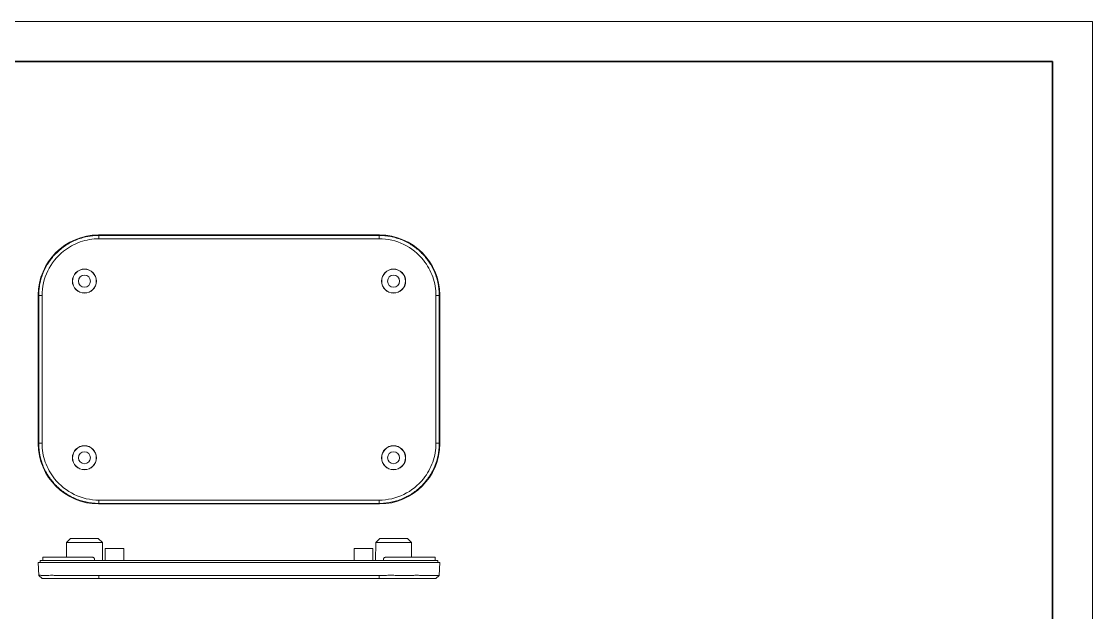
# Model space of a CAD drawing. Header units: millimetres. Extents: x -945 to 945, y -155 to 148.
# Drawn here: x 678.4 to 945.2, y 1.2 to 148.5 of the extents above; entities that cross this region are included whole.
import ezdxf

# ---------------------------------------------------------------- set-up
doc = ezdxf.new("R2010")
doc.units = ezdxf.units.MM
doc.header["$MEASUREMENT"] = 0
doc.layers.add('layer 1', color=7, linetype='Continuous')

msp = doc.modelspace()

# ---------------------------------------------------------------- linework, layer by layer
at = {"layer": 'layer 1', "lineweight": 18}
for points in [[(945.2319, 148.5), (945.2319, 148.5), (525.2319, 148.5), (525.2319, 148.5)], [(945.2319, -148.5), (945.2319, -148.5), (945.2319, 148.5), (945.2319, 148.5)]]:
    msp.add_open_spline(points, degree=3, dxfattribs=at)
at = {"layer": 'layer 1', "lineweight": 35}
for points in [[(935.2319, 138.5), (935.2319, 138.5), (535.2319, 138.5), (535.2319, 138.5)], [(935.2319, -138.5), (935.2319, -138.5), (935.2319, 138.5), (935.2319, 138.5)]]:
    msp.add_open_spline(points, degree=3, dxfattribs=at)
at = {"layer": 'layer 1', "color": 155, "lineweight": 18}
for points in [[(697.6037, 95.297), (689.3215, 95.297), (682.6128, 88.5883), (682.6128, 80.3061)], [(697.6037, 95.297), (697.6037, 95.297), (767.622, 95.297), (767.622, 95.297)], [(697.7434, 95.1852), (697.7341, 95.1852), (697.7248, 95.1852), (697.7155, 95.1852)], [(697.717, 94.3573), (697.7258, 94.3573), (697.7346, 94.3573), (697.7434, 94.3573)], [(767.4823, 95.1852), (767.4823, 95.1852), (697.7434, 95.1852), (697.7434, 95.1852)], [(697.7434, 94.3573), (697.7434, 94.3573), (767.4823, 94.3573), (767.4823, 94.3573)], [(767.5102, 95.1852), (767.5009, 95.1852), (767.4916, 95.1852), (767.4823, 95.1852)], [(767.4823, 94.3573), (767.4911, 94.3573), (767.4999, 94.3573), (767.5087, 94.3573)], [(782.6128, 80.3061), (782.6128, 88.5883), (775.9042, 95.297), (767.622, 95.297)], [(682.6128, 43.2879), (682.6128, 43.2879), (682.6128, 80.3061), (682.6128, 80.3061)], [(682.7246, 80.1944), (682.7246, 80.1944), (682.7246, 80.1664), (682.7246, 80.1664)], [(682.7246, 80.1664), (682.7246, 80.1664), (682.7246, 43.4275), (682.7246, 43.4275)], [(683.5525, 80.1664), (683.5525, 80.1752), (683.5525, 80.184), (683.5525, 80.1928)], [(683.5525, 43.4275), (683.5525, 43.4275), (683.5525, 80.1664), (683.5525, 80.1664)], [(781.6731, 80.1928), (781.6731, 80.184), (781.6732, 80.1752), (781.6732, 80.1664)], [(781.6732, 80.1664), (781.6732, 80.1664), (781.6732, 43.4275), (781.6732, 43.4275)], [(782.5011, 80.1944), (782.5011, 80.1944), (782.5011, 80.1664), (782.5011, 80.1664)], [(782.5011, 43.4275), (782.5011, 43.4275), (782.5011, 80.1664), (782.5011, 80.1664)], [(782.6128, 80.3061), (782.6128, 80.3061), (782.6128, 43.2879), (782.6128, 43.2879)], [(682.6128, 43.2879), (682.6128, 35.0057), (689.3215, 28.297), (697.6037, 28.297)], [(682.7246, 43.4275), (682.7246, 43.4275), (682.7246, 43.3996), (682.7246, 43.3996)], [(683.5525, 43.4012), (683.5525, 43.4099), (683.5525, 43.4187), (683.5525, 43.4275)], [(767.622, 28.297), (775.9042, 28.297), (782.6128, 35.0057), (782.6128, 43.2879)], [(781.6732, 43.4275), (781.6732, 43.4187), (781.6731, 43.4099), (781.6731, 43.4012)], [(782.5011, 43.4275), (782.5011, 43.4275), (782.5011, 43.3996), (782.5011, 43.3996)], [(767.622, 28.297), (767.622, 28.297), (697.6037, 28.297), (697.6037, 28.297)], [(697.7155, 28.4088), (697.7248, 28.4088), (697.7341, 28.4088), (697.7434, 28.4088)], [(697.7434, 29.2367), (697.7346, 29.2367), (697.7258, 29.2367), (697.717, 29.2367)], [(767.4823, 29.2367), (767.4823, 29.2367), (697.7434, 29.2367), (697.7434, 29.2367)], [(697.7434, 28.4088), (697.7434, 28.4088), (767.4823, 28.4088), (767.4823, 28.4088)], [(767.5087, 29.2367), (767.4999, 29.2367), (767.4911, 29.2367), (767.4823, 29.2367)], [(767.4823, 28.4088), (767.4916, 28.4088), (767.5009, 28.4088), (767.5102, 28.4088)], [(689.6576, 18.6974), (689.6576, 18.6974), (689.6382, 14.9974), (689.6382, 14.9974)], [(690.6628, 19.6973), (690.6628, 19.6973), (689.6576, 18.6974), (689.6576, 18.6974)], [(689.6576, 18.6974), (689.6576, 18.6974), (698.5681, 18.6974), (698.5681, 18.6974)], [(690.6628, 19.6973), (690.6628, 19.6973), (697.5628, 19.6973), (697.5628, 19.6973)], [(698.5681, 18.6974), (698.5681, 18.6974), (697.5628, 19.6973), (697.5628, 19.6973)], [(698.5916, 14.1974), (698.5916, 14.1974), (698.5681, 18.6974), (698.5681, 18.6974)], [(766.6576, 18.6974), (766.6576, 18.6974), (766.634, 14.1974), (766.634, 14.1974)], [(767.6628, 19.6973), (767.6628, 19.6973), (766.6576, 18.6974), (766.6576, 18.6974)], [(766.6576, 18.6974), (766.6576, 18.6974), (775.5681, 18.6974), (775.5681, 18.6974)], [(767.6628, 19.6973), (767.6628, 19.6973), (774.5628, 19.6973), (774.5628, 19.6973)], [(775.5681, 18.6974), (775.5681, 18.6974), (774.5628, 19.6973), (774.5628, 19.6973)], [(775.5874, 14.9974), (775.5874, 14.9974), (775.5681, 18.6974), (775.5681, 18.6974)], [(699.3128, 17.1973), (699.3128, 17.1973), (699.2971, 14.1974), (699.2971, 14.1974)], [(703.9128, 17.1973), (703.9128, 17.1973), (699.3128, 17.1973), (699.3128, 17.1973)], [(703.9285, 14.1974), (703.9285, 14.1974), (703.9128, 17.1973), (703.9128, 17.1973)], [(761.3128, 17.1973), (761.3128, 17.1973), (761.2971, 14.1974), (761.2971, 14.1974)], [(765.9128, 17.1973), (765.9128, 17.1973), (761.3128, 17.1973), (761.3128, 17.1973)], [(765.9285, 14.1974), (765.9285, 14.1974), (765.9128, 17.1973), (765.9128, 17.1973)], [(697.6037, 13.6973), (697.6037, 13.6973), (682.6128, 13.6973), (682.6128, 13.6973)], [(682.6128, 13.6973), (682.6128, 13.6973), (682.7246, 10.4969), (682.7246, 10.4969)], [(683.1128, 14.1973), (683.1128, 14.1973), (697.6128, 14.1973), (697.6128, 14.1973)], [(683.1128, 13.6973), (683.1128, 13.6973), (683.1128, 14.1973), (683.1128, 14.1973)], [(696.1128, 14.9973), (696.1128, 14.9973), (683.7128, 14.9973), (683.7128, 14.9973)], [(683.7128, 14.1973), (683.7128, 14.1973), (683.7128, 14.9973), (683.7128, 14.9973)], [(696.6128, 14.1973), (696.6128, 14.1973), (696.6128, 14.4973), (696.6128, 14.4973)], [(697.6037, 13.6973), (697.6037, 13.6973), (767.622, 13.6973), (767.622, 13.6973)], [(697.6128, 14.1973), (697.6128, 14.1973), (767.6128, 14.1973), (767.6128, 14.1973)], [(767.6128, 14.1973), (767.6128, 14.1973), (782.1128, 14.1973), (782.1128, 14.1973)], [(782.6128, 13.6973), (782.6128, 13.6973), (767.622, 13.6973), (767.622, 13.6973)], [(768.6128, 14.1973), (768.6128, 14.1973), (768.6128, 14.4973), (768.6128, 14.4973)], [(769.1128, 14.9973), (769.1128, 14.9973), (781.5128, 14.9973), (781.5128, 14.9973)], [(781.5128, 14.1973), (781.5128, 14.1973), (781.5128, 14.9973), (781.5128, 14.9973)], [(782.1128, 13.6973), (782.1128, 13.6973), (782.1128, 14.1973), (782.1128, 14.1973)], [(782.5011, 10.4969), (782.5011, 10.4969), (782.6128, 13.6973), (782.6128, 13.6973)], [(682.7171, 10.5041), (682.7171, 10.5041), (682.7541, 10.4683), (682.7541, 10.4683)], [(682.7541, 10.4683), (682.7541, 10.4683), (682.7636, 10.4592), (682.7636, 10.4592)], [(683.5525, 9.6973), (683.5525, 9.6973), (682.7764, 10.4469), (682.7764, 10.4469)], [(697.7434, 10.4969), (697.7341, 10.4969), (697.7248, 10.4969), (697.7155, 10.4969)], [(697.717, 9.6973), (697.7258, 9.6973), (697.7346, 9.6973), (697.7434, 9.6973)], [(767.4823, 10.4969), (767.4823, 10.4969), (697.7434, 10.4969), (697.7434, 10.4969)], [(697.7434, 9.6973), (697.7434, 9.6973), (767.4823, 9.6973), (767.4823, 9.6973)], [(767.5102, 10.4969), (767.5009, 10.4969), (767.4916, 10.4969), (767.4823, 10.4969)], [(767.4823, 9.6973), (767.4911, 9.6973), (767.4999, 9.6973), (767.5087, 9.6973)], [(782.4493, 10.4469), (782.4493, 10.4469), (781.6732, 9.6973), (781.6732, 9.6973)], [(782.4621, 10.4592), (782.4621, 10.4592), (782.4716, 10.4683), (782.4716, 10.4683)], [(782.4716, 10.4683), (782.4716, 10.4683), (782.5086, 10.5041), (782.5086, 10.5041)]]:
    msp.add_open_spline(points, degree=3, dxfattribs=at)
for points, knots in [([(697.7155, 95.1852), (697.2209, 95.1852), (696.7282, 95.1608), (696.2374, 95.1123), (695.992, 95.088), (695.7471, 95.0576), (695.5027, 95.0212), (695.3805, 95.003), (695.2583, 94.9832), (695.1368, 94.962), (695.0153, 94.9408), (694.8942, 94.9182), (694.7736, 94.894), (694.2913, 94.7976), (693.8166, 94.6781), (693.3493, 94.5359), (692.8821, 94.3937), (692.4222, 94.229), (691.9699, 94.0414), (691.7437, 93.9476), (691.5194, 93.8481), (691.2971, 93.7428), (691.1859, 93.6902), (691.0752, 93.6361), (690.9649, 93.5805), (690.8547, 93.5249), (690.7449, 93.4678), (690.6361, 93.4096), (690.2011, 93.1766), (689.7808, 92.924), (689.375, 92.6524), (688.9691, 92.3807), (688.5776, 92.09), (688.2005, 91.7804), (687.8233, 91.4707), (687.4605, 91.142), (687.1124, 90.7939), (687.0254, 90.7068), (686.9393, 90.6186), (686.8541, 90.5291), (686.8116, 90.4843), (686.7692, 90.4392), (686.7272, 90.394), (686.6852, 90.3487), (686.6435, 90.3032), (686.6021, 90.2575), (686.4366, 90.0748), (686.2763, 89.8886), (686.121, 89.6991), (685.8103, 89.3201), (685.5198, 88.9278), (685.249, 88.5223), (684.9782, 88.1168), (684.7272, 87.6982), (684.4962, 87.2662), (684.3807, 87.0503), (684.2703, 86.8309), (684.1649, 86.6082), (684.1122, 86.4969), (684.0608, 86.3847), (684.0107, 86.2716), (683.9606, 86.1586), (683.912, 86.0452), (683.8649, 85.9314), (683.6765, 85.4762), (683.5117, 85.015), (683.3701, 84.5479), (683.2284, 84.0808), (683.1098, 83.6079), (683.0143, 83.129), (682.9188, 82.6502), (682.8464, 82.1655), (682.7978, 81.6747), (682.7917, 81.6134), (682.786, 81.5519), (682.7806, 81.4904), (682.7753, 81.4288), (682.7704, 81.3672), (682.7658, 81.3056), (682.7566, 81.1823), (682.749, 81.0589), (682.7429, 80.9355), (682.7307, 80.6887), (682.7246, 80.4417), (682.7246, 80.1944)], [0, 0, 0, 0, 0.03571429, 0.03571429, 0.03571429, 0.07142857, 0.07142857, 0.07142857, 0.10714286, 0.10714286, 0.10714286, 0.14285714, 0.14285714, 0.14285714, 0.17857143, 0.17857143, 0.17857143, 0.21428571, 0.21428571, 0.21428571, 0.25, 0.25, 0.25, 0.28571429, 0.28571429, 0.28571429, 0.32142857, 0.32142857, 0.32142857, 0.35714286, 0.35714286, 0.35714286, 0.39285714, 0.39285714, 0.39285714, 0.42857143, 0.42857143, 0.42857143, 0.46428571, 0.46428571, 0.46428571, 0.5, 0.5, 0.5, 0.53571429, 0.53571429, 0.53571429, 0.57142857, 0.57142857, 0.57142857, 0.60714286, 0.60714286, 0.60714286, 0.64285714, 0.64285714, 0.64285714, 0.67857143, 0.67857143, 0.67857143, 0.71428571, 0.71428571, 0.71428571, 0.75, 0.75, 0.75, 0.78571429, 0.78571429, 0.78571429, 0.82142857, 0.82142857, 0.82142857, 0.85714286, 0.85714286, 0.85714286, 0.89285714, 0.89285714, 0.89285714, 0.92857143, 0.92857143, 0.92857143, 0.96428571, 0.96428571, 0.96428571, 1, 1, 1, 1]), ([(683.5525, 80.1928), (683.5565, 82.3118), (684.0423, 84.4289), (684.9623, 86.3357), (685.8823, 88.2425), (687.2366, 89.9391), (688.8912, 91.2601), (690.1321, 92.2508), (691.542, 93.0302), (693.0409, 93.5561), (694.5398, 94.082), (696.1278, 94.3543), (697.717, 94.3573)], [0, 0, 0, 0, 0.25, 0.25, 0.25, 0.5, 0.5, 0.5, 0.75, 0.75, 0.75, 1, 1, 1, 1]), ([(767.5087, 94.3573), (769.6277, 94.3533), (771.7447, 93.8676), (773.6515, 92.9475), (775.5583, 92.0275), (777.2549, 90.6733), (778.5759, 89.0187), (779.5666, 87.7777), (780.3461, 86.3678), (780.872, 84.8689), (781.3978, 83.37), (781.6702, 81.7821), (781.6731, 80.1928)], [0, 0, 0, 0, 0.25, 0.25, 0.25, 0.5, 0.5, 0.5, 0.75, 0.75, 0.75, 1, 1, 1, 1]), ([(782.5011, 80.1944), (782.5011, 80.689), (782.4767, 81.1817), (782.4281, 81.6724), (782.4038, 81.9178), (782.3735, 82.1627), (782.3371, 82.4072), (782.3188, 82.5294), (782.2991, 82.6515), (782.2779, 82.773), (782.2567, 82.8946), (782.234, 83.0156), (782.2099, 83.1362), (782.1135, 83.6185), (781.9939, 84.0932), (781.8517, 84.5605), (781.7096, 85.0278), (781.5448, 85.4876), (781.3572, 85.9399), (781.2634, 86.1661), (781.1639, 86.3904), (781.0586, 86.6128), (781.006, 86.724), (780.9519, 86.8347), (780.8963, 86.9449), (780.8408, 87.0551), (780.7837, 87.165), (780.7255, 87.2737), (780.4925, 87.7088), (780.2399, 88.129), (779.9682, 88.5349), (779.6966, 88.9407), (779.4059, 89.3322), (779.0962, 89.7093), (778.7865, 90.0865), (778.4579, 90.4493), (778.1097, 90.7974), (778.0227, 90.8844), (777.9344, 90.9705), (777.8449, 91.0557), (777.8001, 91.0983), (777.7551, 91.1406), (777.7098, 91.1826), (777.6646, 91.2247), (777.6191, 91.2663), (777.5734, 91.3077), (777.3906, 91.4732), (777.2045, 91.6335), (777.015, 91.7889), (776.636, 92.0995), (776.2437, 92.3901), (775.8382, 92.6609), (775.4327, 92.9316), (775.014, 93.1826), (774.5821, 93.4136), (774.3661, 93.5291), (774.1468, 93.6396), (773.9241, 93.7449), (773.8127, 93.7976), (773.7005, 93.849), (773.5875, 93.8991), (773.4744, 93.9492), (773.361, 93.9978), (773.2472, 94.0449), (772.7921, 94.2334), (772.3309, 94.3981), (771.8638, 94.5398), (771.3967, 94.6814), (770.9237, 94.8), (770.4449, 94.8955), (769.9661, 94.991), (769.4813, 95.0634), (768.9906, 95.1121), (768.9292, 95.1181), (768.8678, 95.1238), (768.8062, 95.1292), (768.7447, 95.1345), (768.683, 95.1395), (768.6214, 95.144), (768.4981, 95.1532), (768.3748, 95.1608), (768.2514, 95.1669), (768.0046, 95.1791), (767.7575, 95.1852), (767.5102, 95.1852)], [0, 0, 0, 0, 0.03571429, 0.03571429, 0.03571429, 0.07142857, 0.07142857, 0.07142857, 0.10714286, 0.10714286, 0.10714286, 0.14285714, 0.14285714, 0.14285714, 0.17857143, 0.17857143, 0.17857143, 0.21428571, 0.21428571, 0.21428571, 0.25, 0.25, 0.25, 0.28571429, 0.28571429, 0.28571429, 0.32142857, 0.32142857, 0.32142857, 0.35714286, 0.35714286, 0.35714286, 0.39285714, 0.39285714, 0.39285714, 0.42857143, 0.42857143, 0.42857143, 0.46428571, 0.46428571, 0.46428571, 0.5, 0.5, 0.5, 0.53571429, 0.53571429, 0.53571429, 0.57142857, 0.57142857, 0.57142857, 0.60714286, 0.60714286, 0.60714286, 0.64285714, 0.64285714, 0.64285714, 0.67857143, 0.67857143, 0.67857143, 0.71428571, 0.71428571, 0.71428571, 0.75, 0.75, 0.75, 0.78571429, 0.78571429, 0.78571429, 0.82142857, 0.82142857, 0.82142857, 0.85714286, 0.85714286, 0.85714286, 0.89285714, 0.89285714, 0.89285714, 0.92857143, 0.92857143, 0.92857143, 0.96428571, 0.96428571, 0.96428571, 1, 1, 1, 1]), ([(697.1128, 83.797), (697.1128, 85.4538), (695.7697, 86.797), (694.1128, 86.797), (692.456, 86.797), (691.1128, 85.4539), (691.1128, 83.797), (691.1128, 82.1401), (692.456, 80.797), (694.1128, 80.797), (695.7697, 80.797), (697.1128, 82.1401), (697.1128, 83.797)], [0, 0, 0, 0, 0.25, 0.25, 0.25, 0.5, 0.5, 0.5, 0.75, 0.75, 0.75, 1, 1, 1, 1]), ([(697.071, 83.797), (697.071, 85.4307), (695.7466, 86.7551), (694.1128, 86.7551), (692.4791, 86.7551), (691.1547, 85.4307), (691.1547, 83.797), (691.1547, 82.1633), (692.4791, 80.8389), (694.1128, 80.8389), (695.7465, 80.8389), (697.0709, 82.1633), (697.071, 83.797)], [0, 0, 0, 0, 0.25, 0.25, 0.25, 0.5, 0.5, 0.5, 0.75, 0.75, 0.75, 1, 1, 1, 1]), ([(774.1128, 83.797), (774.1128, 85.4538), (772.7697, 86.797), (771.1128, 86.797), (769.456, 86.797), (768.1128, 85.4539), (768.1128, 83.797), (768.1128, 82.1401), (769.456, 80.797), (771.1128, 80.797), (772.7697, 80.797), (774.1128, 82.1401), (774.1128, 83.797)], [0, 0, 0, 0, 0.25, 0.25, 0.25, 0.5, 0.5, 0.5, 0.75, 0.75, 0.75, 1, 1, 1, 1]), ([(774.071, 83.797), (774.071, 85.4307), (772.7466, 86.7551), (771.1128, 86.7551), (769.4791, 86.7551), (768.1547, 85.4307), (768.1547, 83.797), (768.1547, 82.1633), (769.4791, 80.8389), (771.1128, 80.8389), (772.7465, 80.8389), (774.0709, 82.1633), (774.071, 83.797)], [0, 0, 0, 0, 0.25, 0.25, 0.25, 0.5, 0.5, 0.5, 0.75, 0.75, 0.75, 1, 1, 1, 1]), ([(695.6128, 83.797), (695.6128, 84.6254), (694.9413, 85.297), (694.1128, 85.297), (693.2844, 85.297), (692.6128, 84.6254), (692.6128, 83.797), (692.6128, 82.9686), (693.2844, 82.297), (694.1128, 82.297), (694.9413, 82.297), (695.6128, 82.9686), (695.6128, 83.797)], [0, 0, 0, 0, 0.25, 0.25, 0.25, 0.5, 0.5, 0.5, 0.75, 0.75, 0.75, 1, 1, 1, 1]), ([(772.6128, 83.797), (772.6128, 84.6254), (771.9413, 85.297), (771.1128, 85.297), (770.2844, 85.297), (769.6128, 84.6254), (769.6128, 83.797), (769.6128, 82.9686), (770.2844, 82.297), (771.1128, 82.297), (771.9413, 82.297), (772.6128, 82.9686), (772.6128, 83.797)], [0, 0, 0, 0, 0.25, 0.25, 0.25, 0.5, 0.5, 0.5, 0.75, 0.75, 0.75, 1, 1, 1, 1]), ([(682.7246, 43.3996), (682.7246, 42.905), (682.749, 42.4123), (682.7976, 41.9215), (682.8218, 41.6762), (682.8522, 41.4313), (682.8886, 41.1868), (682.9068, 41.0646), (682.9266, 40.9425), (682.9478, 40.821), (682.969, 40.6994), (682.9917, 40.5784), (683.0158, 40.4578), (683.1122, 39.9755), (683.2318, 39.5008), (683.3739, 39.0335), (683.5161, 38.5662), (683.6809, 38.1064), (683.8684, 37.6541), (683.9622, 37.4279), (684.0617, 37.2036), (684.167, 36.9812), (684.2197, 36.87), (684.2738, 36.7593), (684.3293, 36.6491), (684.3849, 36.5389), (684.442, 36.429), (684.5002, 36.3203), (684.7332, 35.8852), (684.9858, 35.465), (685.2574, 35.0591), (685.5291, 34.6533), (685.8198, 34.2618), (686.1295, 33.8846), (686.4391, 33.5075), (686.7678, 33.1447), (687.116, 32.7966), (687.203, 32.7096), (687.2913, 32.6235), (687.3808, 32.5383), (687.4255, 32.4957), (687.4706, 32.4534), (687.5159, 32.4113), (687.5611, 32.3693), (687.6066, 32.3276), (687.6523, 32.2863), (687.835, 32.1208), (688.0212, 31.9604), (688.2107, 31.8051), (688.5897, 31.4945), (688.982, 31.2039), (689.3875, 30.9331), (689.793, 30.6623), (690.2116, 30.4113), (690.6436, 30.1804), (690.8596, 30.0649), (691.0789, 29.9544), (691.3016, 29.8491), (691.4129, 29.7964), (691.5252, 29.745), (691.6382, 29.6949), (691.7512, 29.6448), (691.8647, 29.5962), (691.9784, 29.5491), (692.4336, 29.3606), (692.8948, 29.1959), (693.3619, 29.0542), (693.829, 28.9126), (694.3019, 28.794), (694.7808, 28.6985), (695.2596, 28.603), (695.7443, 28.5306), (696.2351, 28.4819), (696.2965, 28.4758), (696.3579, 28.4701), (696.4194, 28.4648), (696.481, 28.4595), (696.5426, 28.4545), (696.6043, 28.4499), (696.7276, 28.4408), (696.8509, 28.4332), (696.9743, 28.4271), (697.2211, 28.4149), (697.4682, 28.4088), (697.7155, 28.4088)], [0, 0, 0, 0, 0.03571429, 0.03571429, 0.03571429, 0.07142857, 0.07142857, 0.07142857, 0.10714286, 0.10714286, 0.10714286, 0.14285714, 0.14285714, 0.14285714, 0.17857143, 0.17857143, 0.17857143, 0.21428571, 0.21428571, 0.21428571, 0.25, 0.25, 0.25, 0.28571429, 0.28571429, 0.28571429, 0.32142857, 0.32142857, 0.32142857, 0.35714286, 0.35714286, 0.35714286, 0.39285714, 0.39285714, 0.39285714, 0.42857143, 0.42857143, 0.42857143, 0.46428571, 0.46428571, 0.46428571, 0.5, 0.5, 0.5, 0.53571429, 0.53571429, 0.53571429, 0.57142857, 0.57142857, 0.57142857, 0.60714286, 0.60714286, 0.60714286, 0.64285714, 0.64285714, 0.64285714, 0.67857143, 0.67857143, 0.67857143, 0.71428571, 0.71428571, 0.71428571, 0.75, 0.75, 0.75, 0.78571429, 0.78571429, 0.78571429, 0.82142857, 0.82142857, 0.82142857, 0.85714286, 0.85714286, 0.85714286, 0.89285714, 0.89285714, 0.89285714, 0.92857143, 0.92857143, 0.92857143, 0.96428571, 0.96428571, 0.96428571, 1, 1, 1, 1]), ([(697.717, 29.2367), (695.598, 29.2406), (693.481, 29.7264), (691.5741, 30.6464), (689.6673, 31.5665), (687.9707, 32.9207), (686.6498, 34.5753), (685.659, 35.8163), (684.8796, 37.2262), (684.3537, 38.7251), (683.8278, 40.224), (683.5555, 41.8119), (683.5525, 43.4012)], [0, 0, 0, 0, 0.25, 0.25, 0.25, 0.5, 0.5, 0.5, 0.75, 0.75, 0.75, 1, 1, 1, 1]), ([(697.1128, 39.797), (697.1128, 41.4538), (695.7697, 42.797), (694.1128, 42.797), (692.456, 42.797), (691.1128, 41.4539), (691.1128, 39.797), (691.1128, 38.1401), (692.456, 36.797), (694.1128, 36.797), (695.7697, 36.797), (697.1128, 38.1401), (697.1128, 39.797)], [0, 0, 0, 0, 0.25, 0.25, 0.25, 0.5, 0.5, 0.5, 0.75, 0.75, 0.75, 1, 1, 1, 1]), ([(697.071, 39.797), (697.071, 41.4307), (695.7466, 42.7551), (694.1128, 42.7551), (692.4791, 42.7551), (691.1547, 41.4307), (691.1547, 39.797), (691.1547, 38.1633), (692.4791, 36.8389), (694.1128, 36.8389), (695.7465, 36.8389), (697.0709, 38.1633), (697.071, 39.797)], [0, 0, 0, 0, 0.25, 0.25, 0.25, 0.5, 0.5, 0.5, 0.75, 0.75, 0.75, 1, 1, 1, 1]), ([(781.6731, 43.4012), (781.6702, 41.8119), (781.3978, 40.224), (780.872, 38.7251), (780.3461, 37.2262), (779.5666, 35.8163), (778.5759, 34.5753), (777.2549, 32.9207), (775.5583, 31.5665), (773.6515, 30.6464), (771.7447, 29.7264), (769.6277, 29.2406), (767.5087, 29.2367)], [0, 0, 0, 0, 0.25, 0.25, 0.25, 0.5, 0.5, 0.5, 0.75, 0.75, 0.75, 1, 1, 1, 1]), ([(767.5102, 28.4088), (768.0048, 28.4088), (768.4975, 28.4331), (768.9883, 28.4817), (769.2337, 28.506), (769.4786, 28.5363), (769.723, 28.5728), (769.8452, 28.591), (769.9673, 28.6107), (770.0889, 28.6319), (770.2104, 28.6531), (770.3315, 28.6758), (770.452, 28.6999), (770.9343, 28.7963), (771.4091, 28.9159), (771.8763, 29.058), (772.3436, 29.2002), (772.8034, 29.365), (773.2557, 29.5526), (773.4819, 29.6464), (773.7062, 29.7459), (773.9285, 29.8512), (774.0397, 29.9038), (774.1505, 29.9579), (774.2607, 30.0135), (774.3709, 30.069), (774.4807, 30.1261), (774.5895, 30.1844), (775.0246, 30.4173), (775.4448, 30.6699), (775.8507, 30.9415), (776.2565, 31.2131), (776.648, 31.5038), (777.0252, 31.8135), (777.4023, 32.1231), (777.7651, 32.4518), (778.1131, 32.8), (778.2001, 32.8871), (778.2862, 32.9753), (778.3714, 33.0648), (778.414, 33.1096), (778.4563, 33.1547), (778.4983, 33.1999), (778.5404, 33.2452), (778.582, 33.2907), (778.6234, 33.3364), (778.7889, 33.5191), (778.9492, 33.7053), (779.1045, 33.8948), (779.4152, 34.2738), (779.7058, 34.6661), (779.9766, 35.0716), (780.2474, 35.4771), (780.4984, 35.8957), (780.7294, 36.3277), (780.8449, 36.5436), (780.9554, 36.763), (781.0608, 36.9857), (781.1134, 37.097), (781.1649, 37.2093), (781.2149, 37.3223), (781.265, 37.4353), (781.3136, 37.5487), (781.3607, 37.6625), (781.5492, 38.1177), (781.7139, 38.5789), (781.8555, 39.046), (781.9972, 39.5131), (782.1158, 39.986), (782.2113, 40.4649), (782.3068, 40.9437), (782.3792, 41.4285), (782.4279, 41.9193), (782.434, 41.9806), (782.4397, 42.042), (782.445, 42.1036), (782.4504, 42.1651), (782.4553, 42.2268), (782.4599, 42.2884), (782.469, 42.4117), (782.4767, 42.535), (782.4828, 42.6584), (782.495, 42.9053), (782.5011, 43.1523), (782.5011, 43.3996)], [0, 0, 0, 0, 0.03571429, 0.03571429, 0.03571429, 0.07142857, 0.07142857, 0.07142857, 0.10714286, 0.10714286, 0.10714286, 0.14285714, 0.14285714, 0.14285714, 0.17857143, 0.17857143, 0.17857143, 0.21428571, 0.21428571, 0.21428571, 0.25, 0.25, 0.25, 0.28571429, 0.28571429, 0.28571429, 0.32142857, 0.32142857, 0.32142857, 0.35714286, 0.35714286, 0.35714286, 0.39285714, 0.39285714, 0.39285714, 0.42857143, 0.42857143, 0.42857143, 0.46428571, 0.46428571, 0.46428571, 0.5, 0.5, 0.5, 0.53571429, 0.53571429, 0.53571429, 0.57142857, 0.57142857, 0.57142857, 0.60714286, 0.60714286, 0.60714286, 0.64285714, 0.64285714, 0.64285714, 0.67857143, 0.67857143, 0.67857143, 0.71428571, 0.71428571, 0.71428571, 0.75, 0.75, 0.75, 0.78571429, 0.78571429, 0.78571429, 0.82142857, 0.82142857, 0.82142857, 0.85714286, 0.85714286, 0.85714286, 0.89285714, 0.89285714, 0.89285714, 0.92857143, 0.92857143, 0.92857143, 0.96428571, 0.96428571, 0.96428571, 1, 1, 1, 1]), ([(774.1128, 39.797), (774.1128, 41.4538), (772.7697, 42.797), (771.1128, 42.797), (769.456, 42.797), (768.1128, 41.4539), (768.1128, 39.797), (768.1128, 38.1401), (769.456, 36.797), (771.1128, 36.797), (772.7697, 36.797), (774.1128, 38.1401), (774.1128, 39.797)], [0, 0, 0, 0, 0.25, 0.25, 0.25, 0.5, 0.5, 0.5, 0.75, 0.75, 0.75, 1, 1, 1, 1]), ([(774.071, 39.797), (774.071, 41.4307), (772.7466, 42.7551), (771.1128, 42.7551), (769.4791, 42.7551), (768.1547, 41.4307), (768.1547, 39.797), (768.1547, 38.1633), (769.4791, 36.8389), (771.1128, 36.8389), (772.7465, 36.8389), (774.0709, 38.1633), (774.071, 39.797)], [0, 0, 0, 0, 0.25, 0.25, 0.25, 0.5, 0.5, 0.5, 0.75, 0.75, 0.75, 1, 1, 1, 1]), ([(695.6128, 39.797), (695.6128, 40.6254), (694.9413, 41.297), (694.1128, 41.297), (693.2844, 41.297), (692.6128, 40.6254), (692.6128, 39.797), (692.6128, 38.9686), (693.2844, 38.297), (694.1128, 38.297), (694.9413, 38.297), (695.6128, 38.9686), (695.6128, 39.797)], [0, 0, 0, 0, 0.25, 0.25, 0.25, 0.5, 0.5, 0.5, 0.75, 0.75, 0.75, 1, 1, 1, 1]), ([(772.6128, 39.797), (772.6128, 40.6254), (771.9413, 41.297), (771.1128, 41.297), (770.2844, 41.297), (769.6128, 40.6254), (769.6128, 39.797), (769.6128, 38.9686), (770.2844, 38.297), (771.1128, 38.297), (771.9413, 38.297), (772.6128, 38.9686), (772.6128, 39.797)], [0, 0, 0, 0, 0.25, 0.25, 0.25, 0.5, 0.5, 0.5, 0.75, 0.75, 0.75, 1, 1, 1, 1]), ([(696.1128, 14.9973), (696.1457, 14.9973), (696.1781, 14.9941), (696.2099, 14.9878), (696.2259, 14.9847), (696.2417, 14.9807), (696.2573, 14.976), (696.273, 14.9713), (696.2886, 14.9657), (696.3037, 14.9595), (696.3339, 14.947), (696.3626, 14.9317), (696.3898, 14.9136), (696.4034, 14.9046), (696.4166, 14.8948), (696.4294, 14.8844), (696.4421, 14.874), (696.4543, 14.863), (696.4658, 14.8515), (696.4889, 14.8284), (696.5097, 14.8033), (696.528, 14.776), (696.5371, 14.7624), (696.5457, 14.7481), (696.5534, 14.7337), (696.5612, 14.7193), (696.5682, 14.7045), (696.5745, 14.6895), (696.5807, 14.6744), (696.5862, 14.6591), (696.591, 14.6434), (696.5958, 14.6277), (696.5999, 14.6117), (696.6031, 14.5955), (696.6096, 14.5632), (696.6128, 14.5304), (696.6128, 14.4973)], [0, 0, 0, 0, 0.08333333, 0.08333333, 0.08333333, 0.16666667, 0.16666667, 0.16666667, 0.25, 0.25, 0.25, 0.33333333, 0.33333333, 0.33333333, 0.41666667, 0.41666667, 0.41666667, 0.5, 0.5, 0.5, 0.58333333, 0.58333333, 0.58333333, 0.66666667, 0.66666667, 0.66666667, 0.75, 0.75, 0.75, 0.83333333, 0.83333333, 0.83333333, 0.91666667, 0.91666667, 0.91666667, 1, 1, 1, 1]), ([(768.6128, 14.4973), (768.6128, 14.5304), (768.6161, 14.563), (768.6225, 14.595), (768.6256, 14.611), (768.6296, 14.6268), (768.6344, 14.6425), (768.6392, 14.6583), (768.6448, 14.6739), (768.6511, 14.6891), (768.6636, 14.7194), (768.679, 14.7481), (768.6972, 14.7753), (768.7063, 14.7889), (768.7161, 14.8021), (768.7266, 14.8148), (768.7371, 14.8276), (768.7481, 14.8397), (768.7596, 14.8512), (768.7827, 14.8743), (768.8079, 14.8949), (768.8352, 14.9132), (768.842, 14.9177), (768.849, 14.9221), (768.8561, 14.9264), (768.8631, 14.9306), (768.8702, 14.9346), (768.8774, 14.9385), (768.8919, 14.9462), (768.9066, 14.9531), (768.9216, 14.9593), (768.9366, 14.9655), (768.9519, 14.971), (768.9675, 14.9758), (768.9831, 14.9805), (768.9991, 14.9845), (769.0152, 14.9877), (769.0474, 14.9941), (769.0799, 14.9973), (769.1128, 14.9973)], [0, 0, 0, 0, 0.07692308, 0.07692308, 0.07692308, 0.15384615, 0.15384615, 0.15384615, 0.23076923, 0.23076923, 0.23076923, 0.30769231, 0.30769231, 0.30769231, 0.38461538, 0.38461538, 0.38461538, 0.46153846, 0.46153846, 0.46153846, 0.53846154, 0.53846154, 0.53846154, 0.61538462, 0.61538462, 0.61538462, 0.69230769, 0.69230769, 0.69230769, 0.76923077, 0.76923077, 0.76923077, 0.84615385, 0.84615385, 0.84615385, 0.92307692, 0.92307692, 0.92307692, 1, 1, 1, 1]), ([(697.7155, 10.4969), (697.2209, 10.4968), (696.7282, 10.497), (696.2374, 10.4972), (695.992, 10.4972), (695.7471, 10.4973), (695.5027, 10.4973), (695.3805, 10.4973), (695.2583, 10.4973), (695.1368, 10.4973), (695.0153, 10.4973), (694.8942, 10.4973), (694.7736, 10.4973), (694.2913, 10.4972), (693.8166, 10.497), (693.3493, 10.4969), (692.8821, 10.4967), (692.4222, 10.4966), (691.9699, 10.4967), (691.7437, 10.4967), (691.5194, 10.4967), (691.2971, 10.4967), (691.1859, 10.4967), (691.0752, 10.4967), (690.9649, 10.4967), (690.8547, 10.4967), (690.7449, 10.4967), (690.6361, 10.4967), (690.2011, 10.4966), (689.7808, 10.4964), (689.375, 10.4962), (688.9691, 10.496), (688.5776, 10.4959), (688.2005, 10.4962), (687.8233, 10.4964), (687.4605, 10.4969), (687.1124, 10.4974), (687.0254, 10.4975), (686.9393, 10.4976), (686.8541, 10.4976), (686.8116, 10.4977), (686.7692, 10.4977), (686.7272, 10.4978), (686.6852, 10.4978), (686.6435, 10.4978), (686.6021, 10.4979), (686.4366, 10.498), (686.2763, 10.4981), (686.121, 10.4981), (685.8103, 10.4981), (685.5198, 10.4979), (685.249, 10.4976), (684.9782, 10.4972), (684.7272, 10.4967), (684.4962, 10.4964), (684.3807, 10.4963), (684.2703, 10.4962), (684.1649, 10.4962), (684.1122, 10.4963), (684.0608, 10.4963), (684.0107, 10.4964), (683.9606, 10.4964), (683.912, 10.4965), (683.8649, 10.4966), (683.6765, 10.4969), (683.5117, 10.4974), (683.3701, 10.4977), (683.2284, 10.498), (683.1098, 10.4982), (683.0143, 10.4982), (682.9188, 10.4981), (682.8464, 10.4978), (682.7978, 10.4975), (682.7917, 10.4975), (682.786, 10.4974), (682.7806, 10.4974), (682.7753, 10.4973), (682.7704, 10.4973), (682.7658, 10.4973), (682.7566, 10.4972), (682.749, 10.4971), (682.7429, 10.497), (682.7307, 10.4969), (682.7246, 10.4968), (682.7246, 10.4969)], [0, 0, 0, 0, 0.03571429, 0.03571429, 0.03571429, 0.07142857, 0.07142857, 0.07142857, 0.10714286, 0.10714286, 0.10714286, 0.14285714, 0.14285714, 0.14285714, 0.17857143, 0.17857143, 0.17857143, 0.21428571, 0.21428571, 0.21428571, 0.25, 0.25, 0.25, 0.28571429, 0.28571429, 0.28571429, 0.32142857, 0.32142857, 0.32142857, 0.35714286, 0.35714286, 0.35714286, 0.39285714, 0.39285714, 0.39285714, 0.42857143, 0.42857143, 0.42857143, 0.46428571, 0.46428571, 0.46428571, 0.5, 0.5, 0.5, 0.53571429, 0.53571429, 0.53571429, 0.57142857, 0.57142857, 0.57142857, 0.60714286, 0.60714286, 0.60714286, 0.64285714, 0.64285714, 0.64285714, 0.67857143, 0.67857143, 0.67857143, 0.71428571, 0.71428571, 0.71428571, 0.75, 0.75, 0.75, 0.78571429, 0.78571429, 0.78571429, 0.82142857, 0.82142857, 0.82142857, 0.85714286, 0.85714286, 0.85714286, 0.89285714, 0.89285714, 0.89285714, 0.92857143, 0.92857143, 0.92857143, 0.96428571, 0.96428571, 0.96428571, 1, 1, 1, 1]), ([(683.5525, 9.6973), (683.5565, 9.6973), (684.0423, 9.6973), (684.9623, 9.6973), (685.8823, 9.6973), (687.2366, 9.6973), (688.8912, 9.6973), (690.1321, 9.6973), (691.542, 9.6973), (693.0409, 9.6973), (694.5398, 9.6973), (696.1278, 9.6973), (697.717, 9.6973)], [0, 0, 0, 0, 0.25, 0.25, 0.25, 0.5, 0.5, 0.5, 0.75, 0.75, 0.75, 1, 1, 1, 1]), ([(767.5087, 9.6973), (769.6277, 9.6973), (771.7447, 9.6973), (773.6515, 9.6973), (775.5583, 9.6973), (777.2549, 9.6973), (778.5759, 9.6973), (779.5666, 9.6973), (780.3461, 9.6973), (780.872, 9.6973), (781.3978, 9.6973), (781.6702, 9.6973), (781.6731, 9.6973)], [0, 0, 0, 0, 0.25, 0.25, 0.25, 0.5, 0.5, 0.5, 0.75, 0.75, 0.75, 1, 1, 1, 1]), ([(782.5011, 10.4969), (782.5011, 10.4968), (782.4767, 10.497), (782.4281, 10.4972), (782.4038, 10.4972), (782.3735, 10.4973), (782.3371, 10.4973), (782.3188, 10.4973), (782.2991, 10.4973), (782.2779, 10.4973), (782.2567, 10.4973), (782.234, 10.4973), (782.2099, 10.4973), (782.1135, 10.4972), (781.9939, 10.497), (781.8517, 10.4969), (781.7096, 10.4967), (781.5448, 10.4966), (781.3572, 10.4967), (781.2634, 10.4967), (781.1639, 10.4967), (781.0586, 10.4967), (781.006, 10.4967), (780.9519, 10.4967), (780.8963, 10.4967), (780.8408, 10.4967), (780.7837, 10.4967), (780.7255, 10.4967), (780.4925, 10.4966), (780.2399, 10.4964), (779.9682, 10.4962), (779.6966, 10.496), (779.4059, 10.4959), (779.0962, 10.4962), (778.7865, 10.4964), (778.4579, 10.4969), (778.1097, 10.4974), (778.0227, 10.4975), (777.9344, 10.4976), (777.8449, 10.4976), (777.8001, 10.4977), (777.7551, 10.4977), (777.7098, 10.4978), (777.6646, 10.4978), (777.6191, 10.4978), (777.5734, 10.4979), (777.3906, 10.498), (777.2045, 10.4981), (777.015, 10.4981), (776.636, 10.4981), (776.2437, 10.4979), (775.8382, 10.4976), (775.4327, 10.4972), (775.014, 10.4967), (774.5821, 10.4964), (774.3661, 10.4963), (774.1468, 10.4962), (773.9241, 10.4962), (773.8127, 10.4963), (773.7005, 10.4963), (773.5875, 10.4964), (773.4744, 10.4964), (773.361, 10.4965), (773.2472, 10.4966), (772.7921, 10.4969), (772.3309, 10.4974), (771.8638, 10.4977), (771.3967, 10.498), (770.9237, 10.4982), (770.4449, 10.4982), (769.9661, 10.4981), (769.4813, 10.4978), (768.9906, 10.4975), (768.9292, 10.4975), (768.8678, 10.4974), (768.8062, 10.4974), (768.7447, 10.4973), (768.683, 10.4973), (768.6214, 10.4973), (768.4981, 10.4972), (768.3748, 10.4971), (768.2514, 10.497), (768.0046, 10.4969), (767.7575, 10.4968), (767.5102, 10.4969)], [0, 0, 0, 0, 0.03571429, 0.03571429, 0.03571429, 0.07142857, 0.07142857, 0.07142857, 0.10714286, 0.10714286, 0.10714286, 0.14285714, 0.14285714, 0.14285714, 0.17857143, 0.17857143, 0.17857143, 0.21428571, 0.21428571, 0.21428571, 0.25, 0.25, 0.25, 0.28571429, 0.28571429, 0.28571429, 0.32142857, 0.32142857, 0.32142857, 0.35714286, 0.35714286, 0.35714286, 0.39285714, 0.39285714, 0.39285714, 0.42857143, 0.42857143, 0.42857143, 0.46428571, 0.46428571, 0.46428571, 0.5, 0.5, 0.5, 0.53571429, 0.53571429, 0.53571429, 0.57142857, 0.57142857, 0.57142857, 0.60714286, 0.60714286, 0.60714286, 0.64285714, 0.64285714, 0.64285714, 0.67857143, 0.67857143, 0.67857143, 0.71428571, 0.71428571, 0.71428571, 0.75, 0.75, 0.75, 0.78571429, 0.78571429, 0.78571429, 0.82142857, 0.82142857, 0.82142857, 0.85714286, 0.85714286, 0.85714286, 0.89285714, 0.89285714, 0.89285714, 0.92857143, 0.92857143, 0.92857143, 0.96428571, 0.96428571, 0.96428571, 1, 1, 1, 1])]:
    msp.add_open_spline(points, degree=3, knots=knots, dxfattribs=at)
at = {"layer": 'layer 1', "color": 155, "lineweight": 13}
for points in [[(697.7294, 95.1852), (697.7294, 95.1852), (697.7302, 94.3573), (697.7302, 94.3573)], [(767.4963, 95.1852), (767.4963, 95.1852), (767.4955, 94.3573), (767.4955, 94.3573)], [(687.0025, 90.9074), (687.0025, 90.9074), (687.1142, 90.7956), (687.1142, 90.7956)], [(778.2232, 90.9074), (778.2232, 90.9074), (778.1115, 90.7956), (778.1115, 90.7956)], [(682.7246, 80.1804), (682.7246, 80.1804), (683.5525, 80.1796), (683.5525, 80.1796)], [(782.5011, 80.1804), (782.5011, 80.1804), (781.6731, 80.1796), (781.6731, 80.1796)], [(682.7246, 43.4136), (682.7246, 43.4136), (683.5525, 43.4143), (683.5525, 43.4143)], [(782.5011, 43.4136), (782.5011, 43.4136), (781.6731, 43.4143), (781.6731, 43.4143)], [(687.0025, 32.6866), (687.0025, 32.6866), (687.1142, 32.7983), (687.1142, 32.7983)], [(778.2232, 32.6866), (778.2232, 32.6866), (778.1115, 32.7983), (778.1115, 32.7983)], [(697.7294, 28.4088), (697.7294, 28.4088), (697.7302, 29.2367), (697.7302, 29.2367)], [(767.4963, 28.4088), (767.4963, 28.4088), (767.4955, 29.2367), (767.4955, 29.2367)], [(683.1128, 13.6973), (683.1128, 13.6973), (683.1128, 14.1973), (683.1128, 14.1973)], [(782.1128, 14.1973), (782.1128, 14.1973), (782.1128, 13.6973), (782.1128, 13.6973)], [(782.6128, 13.6973), (782.6128, 13.6973), (782.5011, 10.4969), (782.5011, 10.4969)], [(697.7294, 10.4969), (697.7294, 10.4969), (697.7302, 9.6973), (697.7302, 9.6973)], [(767.4963, 10.4969), (767.4963, 10.4969), (767.4955, 9.6973), (767.4955, 9.6973)]]:
    msp.add_open_spline(points, degree=3, dxfattribs=at)

doc.saveas('drawing.dxf')
